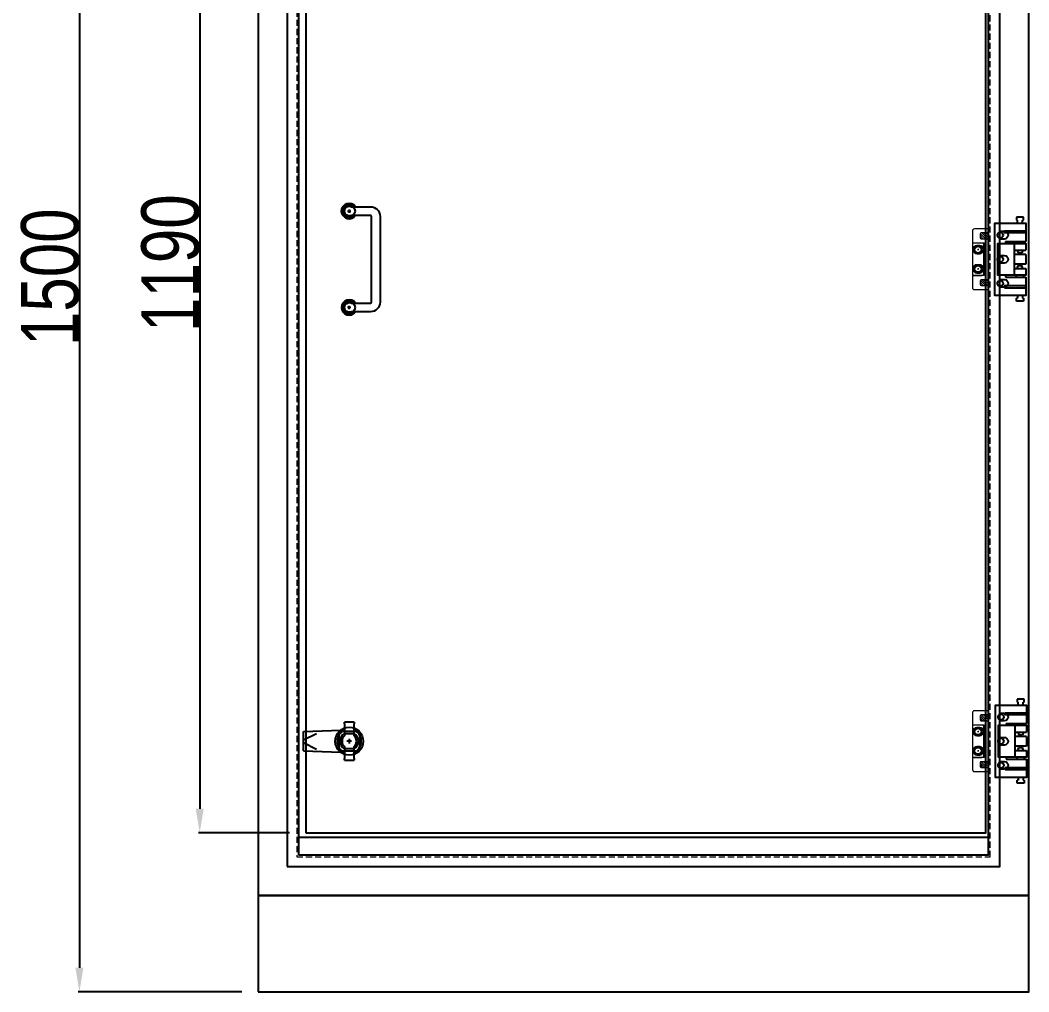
# Model space of a CAD drawing. Header units: inches. Extents: x 21 to 136330, y 8 to 58290.
# Drawn here: x 28380 to 29427, y 13798 to 14806 of the extents above; entities that cross this region are included whole.
import ezdxf

# ---------------------------------------------------------------- set-up
doc = ezdxf.new("R2010")
doc.units = ezdxf.units.IN
doc.header["$MEASUREMENT"] = 0
doc.linetypes.add('HIDDEN', pattern=[9.524999999999999, 6.35, -3.175])
doc.linetypes.add('HIDDEN2', pattern=[4.7624999999999975, 3.174999999999998, -1.587499999999999])
doc.layers.add('0 TĂNG CỨNG', color=7, linetype='Continuous', lineweight=15)
doc.layers.add('@.0.DM. NÉT ĐỨT', color=8, linetype='HIDDEN', lineweight=9)
doc.layers.add('@.0.DM. NÉT CHÍNH', color=7, linetype='Continuous')
doc.layers.add('@.DM. THIẾT BỊ', color=7, linetype='Continuous')
doc.layers.add('@.DM. KÍCH THƯỚC', color=8, linetype='Continuous', transparency=0.2)
doc.layers.add('@.DM. KÍCH THƯỚC @ 1', color=8, linetype='Continuous', transparency=0.2)
doc.styles.add('roman', font='roman.shx', dxfattribs={"width": 0.8})
doc.dimstyles.new('Kích thước Duy Mạnh', dxfattribs={"dimtxt": 30, "dimasz": 25, "dimexe": 1.25, "dimexo": 20, "dimtad": 1, "dimdec": 1, "dimtxsty": 'roman', "dimcen": 2.5, "dimclrd": 8, "dimclre": 8, "dimclrt": 2, "dimadec": 0, "dimazin": 0, "dimtfac": 1, "dimtdec": 1, "dimtix": 1, "dimtmove": 0, "dimatfit": 3, "dimfxl": 1, "dimtfillclr": 1, "dimarcsym": 0})

# ---------------------------------------------------------------- blocks, each defined once
blk = doc.blocks.new('*D1216')
at = {"layer": '@.DM. KÍCH THƯỚC', "color": 8, "lineweight": -2, "transparency": 16777216}
for p, q in [((28659.33868564094, 15153.11312906437), (28564.8720472575, 15153.11312906437)), ((28659.33868564094, 13963.11312906438), (28564.8720472575, 13963.11312906438))]:
    blk.add_line(p, q, dxfattribs=at)
at = {"layer": '@.DM. KÍCH THƯỚC', "lineweight": -2, "transparency": 16777216}
blk.add_line((28566.1220472575, 15128.11312906437), (28566.1220472575, 13988.11312906438), dxfattribs=at)
at = {"layer": '@.DM. KÍCH THƯỚC', "transparency": 16777216}
for points in [[(28561.95538059084, 15128.11312906437), (28570.28871392417, 15128.11312906437), (28566.1220472575, 15153.11312906437)], [(28561.95538059084, 13988.11312906438), (28570.28871392417, 13988.11312906438), (28566.1220472575, 13963.11312906438)]]:
    blk.add_solid(points, dxfattribs=at)
at = {"layer": 'Defpoints', "color": 0, "transparency": 16777216}
for p in [(28679.33868564094, 15153.11312906437), (28566.1220472575, 13963.11312906438), (28679.33868564094, 13963.11312906438)]:
    blk.add_point(p, dxfattribs=at)
at = {"layer": '@.DM. KÍCH THƯỚC', "color": 2, "transparency": 16777216, "insert": (28505.4970472575, 14482.6845576358), "char_height": 60, "attachment_point": 1, "rotation": 90, "style": 'roman'}
blk.add_mtext('1190', dxfattribs=at)
blk = doc.blocks.new('*D1222')
at = {"layer": '@.DM. KÍCH THƯỚC', "color": 8, "lineweight": -2, "transparency": 16777216}
for p, q in [((28607.33868564094, 15297.99006306265), (28439.99783400885, 15297.99006306265)), ((28609.90939631906, 13798.11312906436), (28439.99783400885, 13798.11312906436))]:
    blk.add_line(p, q, dxfattribs=at)
at = {"layer": '@.DM. KÍCH THƯỚC', "lineweight": -2, "transparency": 16777216}
blk.add_line((28441.24783400885, 15272.99006306265), (28441.24783400885, 13823.11312906436), dxfattribs=at)
at = {"layer": '@.DM. KÍCH THƯỚC', "transparency": 16777216}
for points in [[(28437.08116734218, 15272.99006306265), (28445.41450067552, 15272.99006306265), (28441.24783400885, 15297.99006306265)], [(28437.08116734218, 13823.11312906436), (28445.41450067552, 13823.11312906436), (28441.24783400885, 13798.11312906436)]]:
    blk.add_solid(points, dxfattribs=at)
at = {"layer": 'Defpoints', "color": 0, "transparency": 16777216}
for p in [(28627.33868564094, 15297.99006306265), (28441.24783400885, 13798.11312906436), (28629.90939631906, 13798.11312906436)]:
    blk.add_point(p, dxfattribs=at)
at = {"layer": '@.DM. KÍCH THƯỚC', "color": 2, "transparency": 16777216, "insert": (28380.62283400885, 14468.0515960635), "char_height": 60, "attachment_point": 1, "rotation": 90, "style": 'roman'}
blk.add_mtext('1500', dxfattribs=at)
blk = doc.blocks.new('HL011-1-6')
at = {"color": 8}
for p, q in [((29.5, 81), (22.5, 81)), ((22.5, 81), (22.5, 78)), ((23.5, 77.99999999999272), (22.5, 78)), ((23.5, 75), (22.5, 75)), ((23.5, 75), (23.5, 78)), ((29.5, 78), (28.5, 77.99999999999272)), ((28.5, 75), (28.5, 78)), ((28.5, 75), (29.5, 75)), ((29.5, 78), (29.5, 81)), ((11, 56), (11, 54)), ((11, 56), (32, 56)), ((20, 54), (20, 21)), ((22.5, 56), (22.5, 54)), ((29.5, 54), (29.5, 56)), ((20, 47), (32, 47)), ((32, 42.5), (20, 42.5)), ((23.10000000000582, 47), (24, 44)), ((24, 44), (28, 44)), ((28.89999999999418, 47), (28, 44)), ((32, 32.5), (20, 32.5)), ((11.00000000001455, 21), (11.00000000001455, 19)), ((20, 28), (32, 28)), ((22.5, 19), (22.5, 21)), ((23.09999999999127, 28), (24, 31)), ((24, 31), (28, 31)), ((28.90000000000873, 28), (28, 31)), ((29.5, 21), (29.5, 19)), ((11, 19), (32, 19)), ((23.5, 0), (22.5, 0)), ((23.5, 0), (23.5, -3)), ((28.5, 0), (28.5, -3)), ((28.5, 0), (29.5, 0)), ((22.5, -6), (22.5, -3)), ((23.5, -2.999999999992724), (22.5, -3)), ((29.5, -6), (22.5, -6)), ((29.5, -3), (28.5, -2.999999999992724)), ((29.5, -3), (29.5, -6))]:
    blk.add_line(p, q, dxfattribs=at)
for points in [[(32, 19), (32, 0), (0, 0), (0, 75), (32, 75), (32, 56)], [(32, 28), (32, 21), (3, 21), (3, 54), (32, 54), (32, 47)], [(32, 42.5), (32, 32.5)]]:
    blk.add_lwpolyline(points, dxfattribs=at)
for points in [[(10, 67), (32, 67), (32, 65), (10, 65)], [(10, 8), (32, 8), (32, 10), (10, 10)]]:
    blk.add_lwpolyline(points, close=True, dxfattribs=at)
for centre in [(5.5, 62.5), (5.5, 37.5), (5.5, 12.5)]:
    blk.add_circle(centre, 3, dxfattribs=at)
blk = doc.blocks.new('MS722')
at = {"layer": '@.DM. THIẾT BỊ', "color": 4}
for p, q in [((-5, 37.8176882143016), (-5, 39.5)), ((5, 39.5), (-5, 39.5)), ((-5, 37.8176882143016), (-5, 27.25)), ((5, 39.5), (5, 37.8176882143016)), ((5, 27.25), (5, 37.8176882143016)), ((-5, 27.25), (-5, 25.3401699437527)), ((5, 27.25), (-5, 27.25)), ((5, 25.3401699437527), (5, 27.25)), ((-5, 14.1598300562473), (-5, 12.25)), ((-5, 12.25), (-5, 1.682311785698399)), ((-5, 12.25), (5, 12.25)), ((5, 12.25), (5, 14.1598300562473)), ((5, 1.682311785698399), (5, 12.25)), ((-5, 0), (-5, 1.682311785698399)), ((-5, 0), (5, 0)), ((5, 1.682311785698399), (5, 0))]:
    blk.add_line(p, q, dxfattribs=at)
for radius, start, end in [(12.5, 113.5781784794563, 246.4218215205437), (7.499999999999999, 131.8103148933638, 228.1896851066361), (12.5, 293.5781784794563, 66.4218215205437), (7.5, 311.8103148933638, 48.18968510663615)]:
    blk.add_arc((0, 19.75), radius, start, end, dxfattribs=at)
at = {"layer": '@.DM. THIẾT BỊ', "color": 9}
for start, end in [(121.7568638579268, 238.2431361420731), (301.7568638579268, 58.24313614207315)]:
    blk.add_arc((0, 19.75), 9.5, start, end, dxfattribs=at)
blk = doc.blocks.new('KTRONG')
at = {"layer": '@.DM. THIẾT BỊ', "color": 8}
for p, q in [((-47.49999999988358, 10), (-8.87493965390604, 11.46671034500469)), ((-47.49999999988358, -10), (-47.49999999988358, 10)), ((-47.49999999988358, 1.376220337115228), (-34.11467840371188, 8.14073011756409)), ((-47.49999999988358, -1.376220337115228), (-34.11467840371188, -8.140730117680505)), ((-47.49999999988358, -10), (-8.87493965390604, -11.46671034500469))]:
    blk.add_line(p, q, dxfattribs=at)
at = {"layer": '@.DM. THIẾT BỊ', "color": 1, "ltscale": 10}
blk.add_line((0, 2.5), (0, -2.5), dxfattribs=at)
at = {"layer": '@.DM. THIẾT BỊ', "color": 8}
blk.add_lwpolyline([(10.5, 7.5), (10.5, -7.5, -0.414213562373095), (7.5, -10.5), (-7.5, -10.5, -0.414213562373095), (-10.5, -7.5), (-10.5, 7.5, -0.414213562373095), (-7.5, 10.5), (7.5, 10.5, -0.414213562373095)], format="xyb", close=True, dxfattribs=at)
at = {"layer": '@.DM. THIẾT BỊ', "color": 1, "ltscale": 10}
blk.add_lwpolyline([(2.5, 0), (-2.5, 0)], dxfattribs=at)
at = {"layer": '@.DM. THIẾT BỊ', "color": 8}
blk.add_circle((0, 0), 14.4999999998866, dxfattribs=at)
blk.add_blockref('MS722', (0, -19.75), dxfattribs=at)
blk = doc.blocks.new('*U60')
h = blk.add_hatch()
h.set_pattern_fill('ANGLE', color=140, scale=0.1, style=0)
h.set_pattern_definition([(0, (-14333.92484547246, -6471.276466056303), (0, 0.6985000000000001), [0.508, -0.1905]), (90, (-14333.92484547246, -6471.276466056303), (-0.6985000000000001, 4.277078946022132e-17), [0.508, -0.1905])])
edge = h.paths.add_edge_path()
edge.add_line((6.614378277656897, 112.5000000000023), (3.162277660167774, 112.499999999996))
edge.add_arc((-1.719957509749293e-12, 107.9999999999969), 5.499999999999897, 54.90319877240046, 305.0968012275995)
edge.add_line((3.162277660167774, 103.4999999999978), (6.614378277656897, 103.4999999999914))
edge.add_arc((-8.881784197001252e-16, 107.9999999999969), 7.999999999999283, 34.22886632786327, 325.77113367213667, ccw=False)
h = blk.add_hatch()
h.set_pattern_fill('ANGLE', color=140, scale=0.1, style=0)
h.set_pattern_definition([(0, (-14333.92484547246, -6571.276466056303), (0, 0.6985000000000001), [0.508, -0.1905]), (90, (-14333.92484547246, -6571.276466056303), (-0.6985000000000001, 4.277078946022132e-17), [0.508, -0.1905])])
edge = h.paths.add_edge_path()
edge.add_line((6.614378277658716, 12.50000000000233), (3.162277660169593, 12.49999999999596))
edge.add_arc((6.821210263296962e-13, 7.999999999996874), 5.499999999999561, 54.90319877240542, 305.0968012275946)
edge.add_line((3.162277660169593, 3.499999999997783), (6.614378277658716, 3.499999999991417))
edge.add_arc((2.501110429875553e-12, 7.999999999996874), 7.999999999998719, 34.228866327866115, 325.77113367213394, ccw=False)
at = {"color": 140}
for p, q in [((-1.689759819298388, 107.9999999999969), (1.689759819297933, 107.9999999999969)), ((-1.13686837721616e-12, 109.6897598192959), (-1.13686837721616e-12, 106.3102401806996)), ((1.689759819299752, 7.999999999997783), (-1.68975981929475, 7.999999999997783)), ((2.501110429875553e-12, 6.310240180698713), (2.501110429875553e-12, 9.689759819295034))]:
    blk.add_line(p, q, dxfattribs=at)
for points in [[(6.614378277656897, 112.5000000000023), (3.162277660167774, 112.499999999996, 1.924950591149143), (3.162277660167774, 103.4999999999978), (6.614378277656897, 103.4999999999914, -3.247639617252991)], [(2.179449471769431, 12.49999999999596), (22.00000000000068, 12.49999999999596, 0.414213562373095), (23.00000000000068, 13.49999999999778), (22.99999999999886, 102.4999999999969, 0.4142135623730379), (21.99999999999886, 103.4999999999969), (2.179449471769431, 103.4999999999969, -1.595433215948731), (2.179449471769431, 112.4999999999969), (21.99999999999886, 112.4999999999969, -0.4142135623730893), (31.99999999999886, 102.4999999999969), (32.00000000000068, 13.49999999999596, -0.4142135623729885), (22.00000000000068, 3.499999999995964), (2.179449471769431, 3.499999999995964, -1.595433215947328)]]:
    blk.add_lwpolyline(points, format="xyb", close=True, dxfattribs=at)
for points in [[(-1.000000000001137, 113.408326913193), (-1.000000000001137, 112.898979485563)], [(0.9999999999988631, 112.898979485563), (0.9999999999988631, 113.408326913193)], [(-1.000000000001137, 102.5916730868008), (-1.000000000001137, 103.1010205144308)], [(0.9999999999988631, 103.1010205144308), (0.9999999999988631, 102.5916730868008)], [(-1.000000000001137, 13.40832691319298), (-1.000000000001137, 12.89897948556296)], [(0.9999999999988631, 12.89897948556296), (0.9999999999988631, 13.40832691319298)], [(-1.000000000001137, 2.591673086800768), (-1.000000000001137, 3.101020514430786)], [(0.9999999999988631, 3.101020514430786), (0.9999999999988631, 2.591673086800768)]]:
    blk.add_lwpolyline(points, dxfattribs=at)
for centre, radius, start, end in [((-1.13686837721616e-12, 107.9999999999969), 8, 34.22886632784793, 325.7711336721521), ((-1.13686837721616e-12, 107.9999999999969), 5.5, 54.90319877239938, 305.0968012276006), ((2.501110429875553e-12, 7.999999999997783), 8, 34.22886632780683, 325.7711336721932), ((2.501110429875553e-12, 7.999999999997783), 5.5, 54.90319877237136, 305.0968012276286)]:
    blk.add_arc(centre, radius, start, end, dxfattribs=at)
blk = doc.blocks.new('BL012-FRONT')
at = {"layer": '0 TĂNG CỨNG'}
h = blk.add_hatch(dxfattribs=at)
h.set_pattern_fill('ANSI31', color=2, scale=0.5, angle=90, style=0)
h.set_pattern_definition([(135, (-85095.06188197459, -23179.31246862375), (-1.122532015133644, -1.122532015133644), [])])
edge = h.paths.add_edge_path()
edge.add_line((-0.3500000000058208, 52.74923828499595), (7.25, 52.74923828499595))
edge.add_line((7.25, 52.74923828499595), (7.25, 58.75076171500405))
edge.add_line((7.25, 58.75076171500405), (-0.3500000000058208, 58.75076171500405))
edge.add_arc((-0.3500000000058208, 57.75076171500405), 1, 90, 180)
edge.add_line((-1.350000000005821, 57.75076171500405), (-1.350000000005821, 53.74923828499595))
edge.add_arc((-0.3500000000058208, 53.74923828499595), 1, 180, 270)
h = blk.add_hatch(dxfattribs=at)
h.set_pattern_fill('ANSI31', color=2, scale=0.5, angle=90, style=0)
h.set_pattern_definition([(135, (-85095.06188197459, -23227.81246862373), (-1.122532015133644, -1.122532015133644), [])])
edge = h.paths.add_edge_path()
edge.add_line((-0.3500000000058208, 4.249238285010506), (7.25, 4.249238285010506))
edge.add_line((7.25, 4.249238285010506), (7.25, 10.2507617150186))
edge.add_line((7.25, 10.2507617150186), (-0.3500000000058208, 10.2507617150186))
edge.add_arc((-0.3500000000058208, 9.250761715018598), 1, 90, 180)
edge.add_line((-1.350000000005821, 9.250761715018598), (-1.350000000005821, 5.249238285010506))
edge.add_arc((-0.3500000000058208, 5.249238285010506), 1, 180, 270)
at = {"color": 2, "linetype": 'HIDDEN2'}
blk.add_line((7.25, 4.250000000014552), (7.25, 10.25000000001455), dxfattribs=at)
at = {"layer": '0 TĂNG CỨNG', "color": 8}
for p, q in [((-3.44999999999709, 42.15100827024071), (-3.44999999999709, 40.84899172975929)), ((-4.101008270241437, 41.5), (-2.798991729752743, 41.5)), ((-4.101008270241437, 21.5), (-2.798991729752743, 21.5)), ((-3.44999999999709, 22.15100827024071), (-3.44999999999709, 20.84899172975929))]:
    blk.add_line(p, q, dxfattribs=at)
at = {"layer": '0 TĂNG CỨNG', "color": 1}
blk.add_lwpolyline([(-9.25, 14.54999999999927), (-9.25, 2, 0.414213562373095), (-7.25, 0), (7.25, 0), (7.25, 63), (-7.25, 63, 0.414213562373095), (-9.25, 61), (-9.25, 48.45000000000073), (2.789921814575791, 48.45000000000073), (2.789921814575791, 14.54999999999927)], format="xyb", close=True, dxfattribs=at)
at = {"layer": '0 TĂNG CỨNG', "color": 2}
for points in [[(-0.3500000000058208, 52.74923828499595), (7.25, 52.74923828499595), (7.25, 58.75076171500405), (-0.3500000000058208, 58.75076171500405, 0.414213562373095), (-1.350000000005821, 57.75076171500405), (-1.350000000005821, 53.74923828499595, 0.414213562373095)], [(-0.3500000000058208, 4.249238285010506), (7.25, 4.249238285010506), (7.25, 10.2507617150186), (-0.3500000000058208, 10.2507617150186, 0.414213562373095), (-1.350000000005821, 9.250761715018598), (-1.350000000005821, 5.249238285010506, 0.414213562373095)]]:
    blk.add_lwpolyline(points, format="xyb", close=True, dxfattribs=at)
at = {"layer": '0 TĂNG CỨNG', "color": 22}
blk.add_lwpolyline([(-9.25, 14.75), (0.5500000000029104, 14.75, 0.414213562373095), (2.55000000000291, 16.75), (2.55000000000291, 46.25, 0.414213562373095), (0.5500000000029104, 48.25), (-9.25, 48.25)], format="xyb", close=True, dxfattribs=at)
at = {"layer": '0 TĂNG CỨNG', "color": 61}
for centre in [(-3.44999999999709, 41.50000000000728), (-3.44999999999709, 21.50000000000728)]:
    blk.add_circle(centre, 4, dxfattribs=at)
at = {"layer": '0 TĂNG CỨNG', "color": 8}
for centre in [(-3.44999999999709, 41.5), (-3.44999999999709, 21.5)]:
    blk.add_circle(centre, 3.19999999999709, dxfattribs=at)

msp = doc.modelspace()

# ---------------------------------------------------------------- linework, layer by layer
at = {"layer": '@.0.DM. NÉT CHÍNH'}
for p, q in [((28710.83868564093, 14050.61312906437), (28710.83868564093, 14065.61312906437)), ((28713.83868564093, 14068.61312906437), (28728.83868564093, 14068.61312906437)), ((28731.83868564093, 14065.61312906437), (28731.83868564093, 14050.61312906437)), ((28728.83868564093, 14047.61312906437), (28713.83868564093, 14047.61312906437))]:
    msp.add_line(p, q, dxfattribs=at)
for points in [[(28626.83868564093, 13898.11312906436), (29426.83868564093, 13898.11312906436), (29426.83868564093, 15233.04981967184), (28626.83868564093, 15233.04981967184)], [(28656.83868564093, 13928.11312906436), (29396.83868564093, 13928.11312906436), (29396.83868564093, 15188.04981967184), (28656.83868564093, 15188.04981967184)], [(28668.83868564093, 13940.11312906436), (29384.83868564093, 13940.11312906436), (29384.83868564093, 15176.04981967184), (28668.83868564093, 15176.04981967184)], [(28668.83868564093, 13958.61312906437), (29384.83868564093, 13958.61312906437), (29384.83868564093, 15157.61312906437), (28668.83868564093, 15157.61312906437)], [(28626.83868564093, 13798.11312906436), (29426.83868564093, 13798.11312906436), (29426.83868564093, 13898.11312906436), (28626.83868564093, 13898.11312906436)]]:
    msp.add_lwpolyline(points, close=True, dxfattribs=at)
at = {"layer": '@.0.DM. NÉT CHÍNH', "color": 6}
msp.add_lwpolyline([(28676.33868564093, 13963.11312906437), (29382.33868564093, 13963.11312906437), (29382.33868564093, 15153.11312906436), (28676.33868564093, 15153.11312906436)], close=True, dxfattribs=at)
at = {"layer": '@.0.DM. NÉT CHÍNH'}
for points in [[(29396.83868564093, 14587.11312906435), (29401.33868564093, 14587.11312906435, -0.9999999999999999), (29401.33868564093, 14579.11312906435), (29396.83868564093, 14579.11312906435)], [(29396.83868564093, 14562.11312906435), (29401.33868564093, 14562.11312906435, -0.9999999999999999), (29401.33868564093, 14554.11312906435), (29396.83868564093, 14554.11312906435)], [(29396.83868564093, 14537.11312906435), (29401.33868564093, 14537.11312906435, -0.9999999999999999), (29401.33868564093, 14529.11312906435), (29396.83868564093, 14529.11312906435)], [(29396.83868564093, 14087.11312906435), (29401.33868564093, 14087.11312906435, -0.9999999999999999), (29401.33868564093, 14079.11312906435), (29396.83868564093, 14079.11312906435)], [(29396.83868564093, 14062.11312906435), (29401.33868564093, 14062.11312906435, -0.9999999999999999), (29401.33868564093, 14054.11312906435), (29396.83868564093, 14054.11312906435)], [(29396.83868564093, 14037.11312906435), (29401.33868564093, 14037.11312906435, -0.9999999999999999), (29401.33868564093, 14029.11312906435), (29396.83868564093, 14029.11312906435)]]:
    msp.add_lwpolyline(points, format="xyb", dxfattribs=at)
for points in [[(29372.83868564093, 14564.11312906437), (29375.83868564093, 14564.11312906437, 0.9999999999999999), (29375.83868564093, 14572.11312906437), (29372.83868564093, 14572.11312906437, 0.9999999999999999)], [(29372.83868564093, 14544.11312906437), (29375.83868564093, 14544.11312906437, 0.9999999999999999), (29375.83868564093, 14552.11312906437), (29372.83868564093, 14552.11312906437, 0.9999999999999999)], [(29372.83868564093, 14064.11312906437), (29375.83868564093, 14064.11312906437, 0.9999999999999999), (29375.83868564093, 14072.11312906437), (29372.83868564093, 14072.11312906437, 0.9999999999999999)], [(29372.83868564093, 14044.11312906437), (29375.83868564093, 14044.11312906437, 0.9999999999999999), (29375.83868564093, 14052.11312906437), (29372.83868564093, 14052.11312906437, 0.9999999999999999)]]:
    msp.add_lwpolyline(points, format="xyb", close=True, dxfattribs=at)
for centre in [(28721.33868564093, 14608.11312906437), (28721.33868564093, 14508.11312906437)]:
    msp.add_circle(centre, 5.999999999999992, dxfattribs=at)
for centre, radius, start, end in [((28713.83868564093, 14065.61312906437), 3.000000000000145, 90, 180), ((28728.83868564093, 14065.61312906437), 3.000000000000109, 0, 90), ((28713.83868564093, 14050.61312906437), 3.000000000000109, 180, 270), ((28728.83868564093, 14050.61312906437), 3.000000000000039, 270, 0)]:
    msp.add_arc(centre, radius, start, end, dxfattribs=at)
at = {"layer": '@.0.DM. NÉT ĐỨT'}
msp.add_lwpolyline([(28666.83868564093, 13938.11312906436), (29386.83868564093, 13938.11312906436), (29386.83868564093, 15178.04981967184), (28666.83868564093, 15178.04981967184)], close=True, dxfattribs=at)

# ---------------------------------------------------------------- block references
for name, p in [('*U60', (28721.33868564089, 14500.1131290644)), ('KTRONG', (28721.3386856409, 14058.1131290644))]:
    msp.add_blockref(name, p)
at = {"color": 7}
for p in [(29391.71163485664, 14520.61312906441), (29392.33868564093, 14020.61312906441)]:
    msp.add_blockref('HL011-1-6', p, dxfattribs=at)
at = {"color": 2}
for p in [(29377.58868564093, 14526.6131290644), (29377.58868564093, 14026.6131290644)]:
    msp.add_blockref('BL012-FRONT', p, dxfattribs=at)

# ---------------------------------------------------------------- dimensions: what is measured, and where the dimension line sits
at = {"layer": '@.DM. KÍCH THƯỚC @ 1', "color": 0}
for base, p1, p2, picture, middle in [((28441.24783400885, 13798.11312906436), (28627.33868564093, 15297.99006306264), (28629.90939631905, 13798.11312906436), '*D1222', (28441.24783400885, 14548.0515960635)), ((28566.1220472575, 13963.11312906438), (28679.33868564093, 15153.11312906436), (28679.33868564093, 13963.11312906437), '*D1216', (28566.1220472575, 14558.11312906437))]:
    dim = msp.add_linear_dim(base=base, p1=p1, p2=p2, angle=270, dimstyle='Kích thước Duy Mạnh', override={"dimscale": 1, "dimtxt": 60, "dimdec": 0, "dimclrd": 256, "dimtdec": 0, "dimtix": 1, "dimtofl": 0, "dimtmove": 0, "dimatfit": 1}, dxfattribs=at)
    dim.commit()
    dim.dimension.update_dxf_attribs({"geometry": picture, "text_midpoint": middle, "dimtype": 128})

doc.saveas('drawing.dxf')
